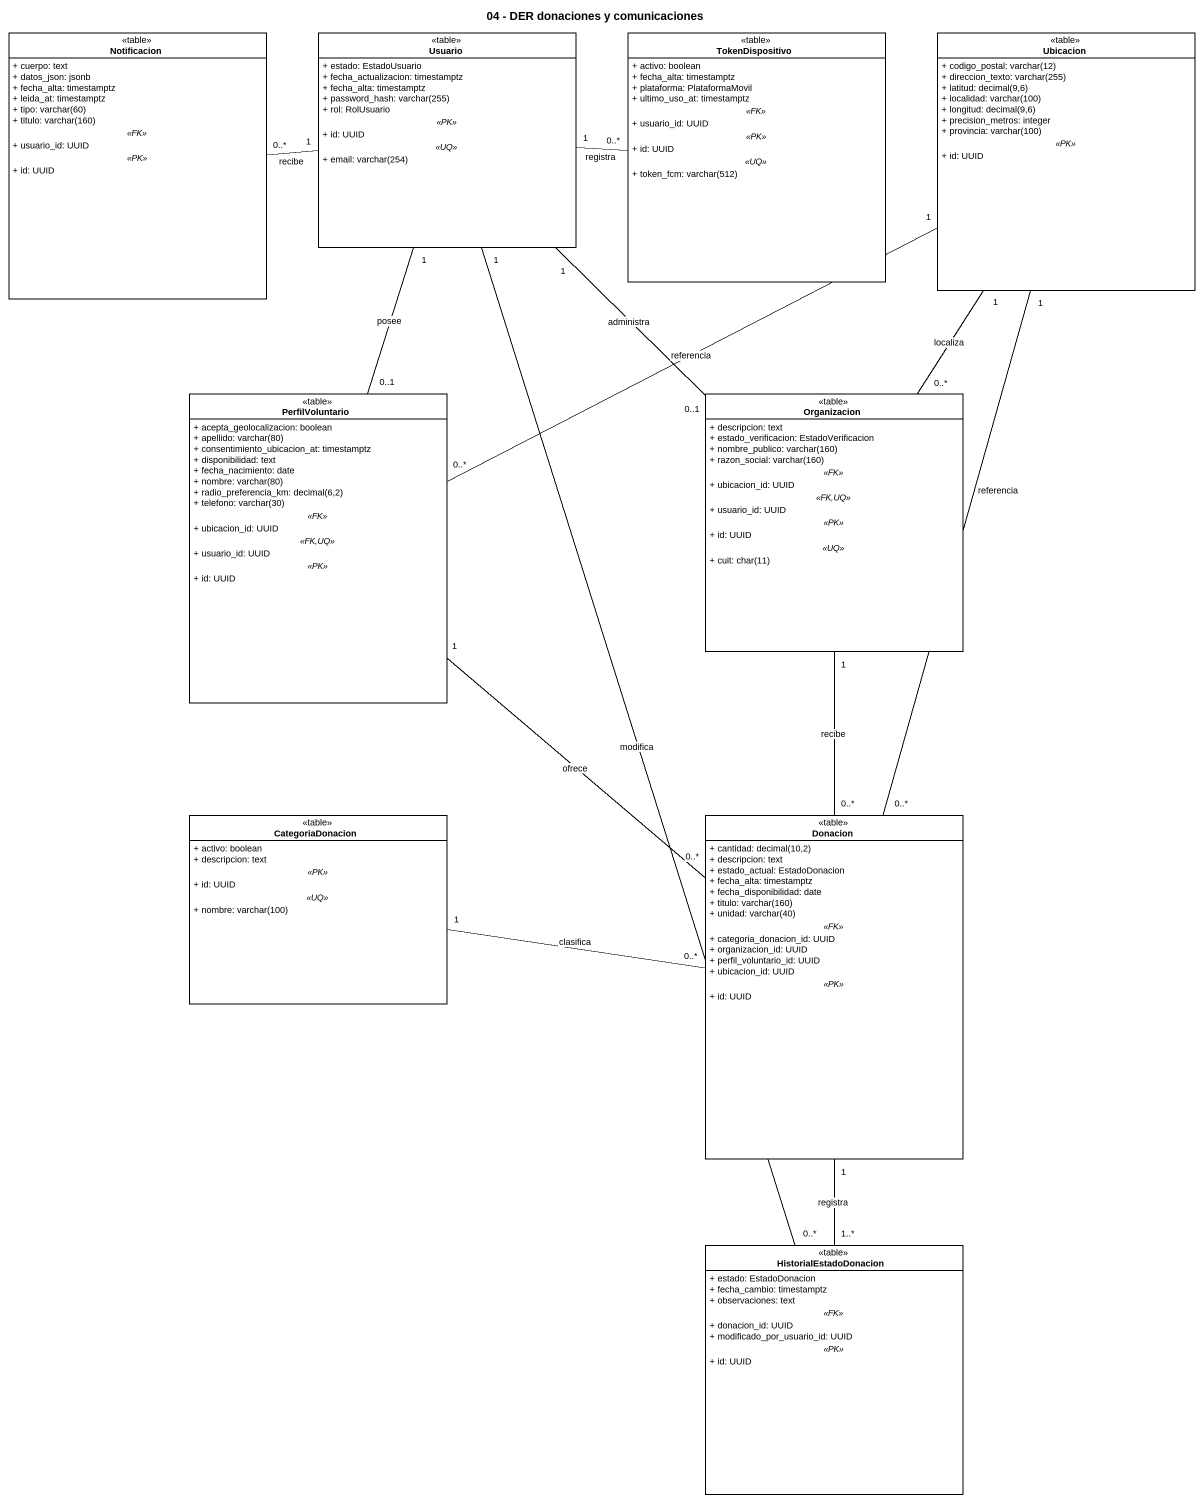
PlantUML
@startuml
title 04 - DER donaciones y comunicaciones
hide circle
hide empty members
skinparam classAttributeIconSize 0
class Notificacion <<table>> {
  + cuerpo: text
  + datos_json: jsonb
  + fecha_alta: timestamptz
  + leida_at: timestamptz
  {field} + tipo: varchar(60)
  {field} + titulo: varchar(160)
  .. <<FK>> ..
  + usuario_id: UUID
  .. <<PK>> ..
  + id: UUID
}
class Usuario <<table>> {
  + estado: EstadoUsuario
  + fecha_actualizacion: timestamptz
  + fecha_alta: timestamptz
  {field} + password_hash: varchar(255)
  + rol: RolUsuario
  .. <<PK>> ..
  + id: UUID
  .. <<UQ>> ..
  {field} + email: varchar(254)
}
class TokenDispositivo <<table>> {
  + activo: boolean
  + fecha_alta: timestamptz
  + plataforma: PlataformaMovil
  + ultimo_uso_at: timestamptz
  .. <<FK>> ..
  + usuario_id: UUID
  .. <<PK>> ..
  + id: UUID
  .. <<UQ>> ..
  {field} + token_fcm: varchar(512)
}
class Ubicacion <<table>> {
  {field} + codigo_postal: varchar(12)
  {field} + direccion_texto: varchar(255)
  {field} + latitud: decimal(9,6)
  {field} + localidad: varchar(100)
  {field} + longitud: decimal(9,6)
  + precision_metros: integer
  {field} + provincia: varchar(100)
  .. <<PK>> ..
  + id: UUID
}
class PerfilVoluntario <<table>> {
  + acepta_geolocalizacion: boolean
  {field} + apellido: varchar(80)
  + consentimiento_ubicacion_at: timestamptz
  + disponibilidad: text
  + fecha_nacimiento: date
  {field} + nombre: varchar(80)
  {field} + radio_preferencia_km: decimal(6,2)
  {field} + telefono: varchar(30)
  .. <<FK>> ..
  + ubicacion_id: UUID
  .. <<FK,UQ>> ..
  + usuario_id: UUID
  .. <<PK>> ..
  + id: UUID
}
class Organizacion <<table>> {
  + descripcion: text
  + estado_verificacion: EstadoVerificacion
  {field} + nombre_publico: varchar(160)
  {field} + razon_social: varchar(160)
  .. <<FK>> ..
  + ubicacion_id: UUID
  .. <<FK,UQ>> ..
  + usuario_id: UUID
  .. <<PK>> ..
  + id: UUID
  .. <<UQ>> ..
  {field} + cuit: char(11)
}
class CategoriaDonacion <<table>> {
  + activo: boolean
  + descripcion: text
  .. <<PK>> ..
  + id: UUID
  .. <<UQ>> ..
  {field} + nombre: varchar(100)
}
class Donacion <<table>> {
  {field} + cantidad: decimal(10,2)
  + descripcion: text
  + estado_actual: EstadoDonacion
  + fecha_alta: timestamptz
  + fecha_disponibilidad: date
  {field} + titulo: varchar(160)
  {field} + unidad: varchar(40)
  .. <<FK>> ..
  + categoria_donacion_id: UUID
  + organizacion_id: UUID
  + perfil_voluntario_id: UUID
  + ubicacion_id: UUID
  .. <<PK>> ..
  + id: UUID
}
class HistorialEstadoDonacion <<table>> {
  + estado: EstadoDonacion
  + fecha_cambio: timestamptz
  + observaciones: text
  .. <<FK>> ..
  + donacion_id: UUID
  + modificado_por_usuario_id: UUID
  .. <<PK>> ..
  + id: UUID
}
Usuario "1" -left- "0..*" Notificacion : recibe
Usuario "1" -right- "0..*" TokenDispositivo : registra
Usuario "1" -- "0..1" PerfilVoluntario : posee
Usuario "1" -- "0..1" Organizacion : administra
Usuario "1" -- "0..*" HistorialEstadoDonacion : modifica
Ubicacion "1" -left- "0..*" PerfilVoluntario : referencia
Ubicacion "1" -- "0..*" Organizacion : localiza
Ubicacion "1" -- "0..*" Donacion : referencia
PerfilVoluntario "1" -- "0..*" Donacion : ofrece
Organizacion "1" -- "0..*" Donacion : recibe
CategoriaDonacion "1" -right- "0..*" Donacion : clasifica
Donacion "1" -- "1..*" HistorialEstadoDonacion : registra
@enduml
